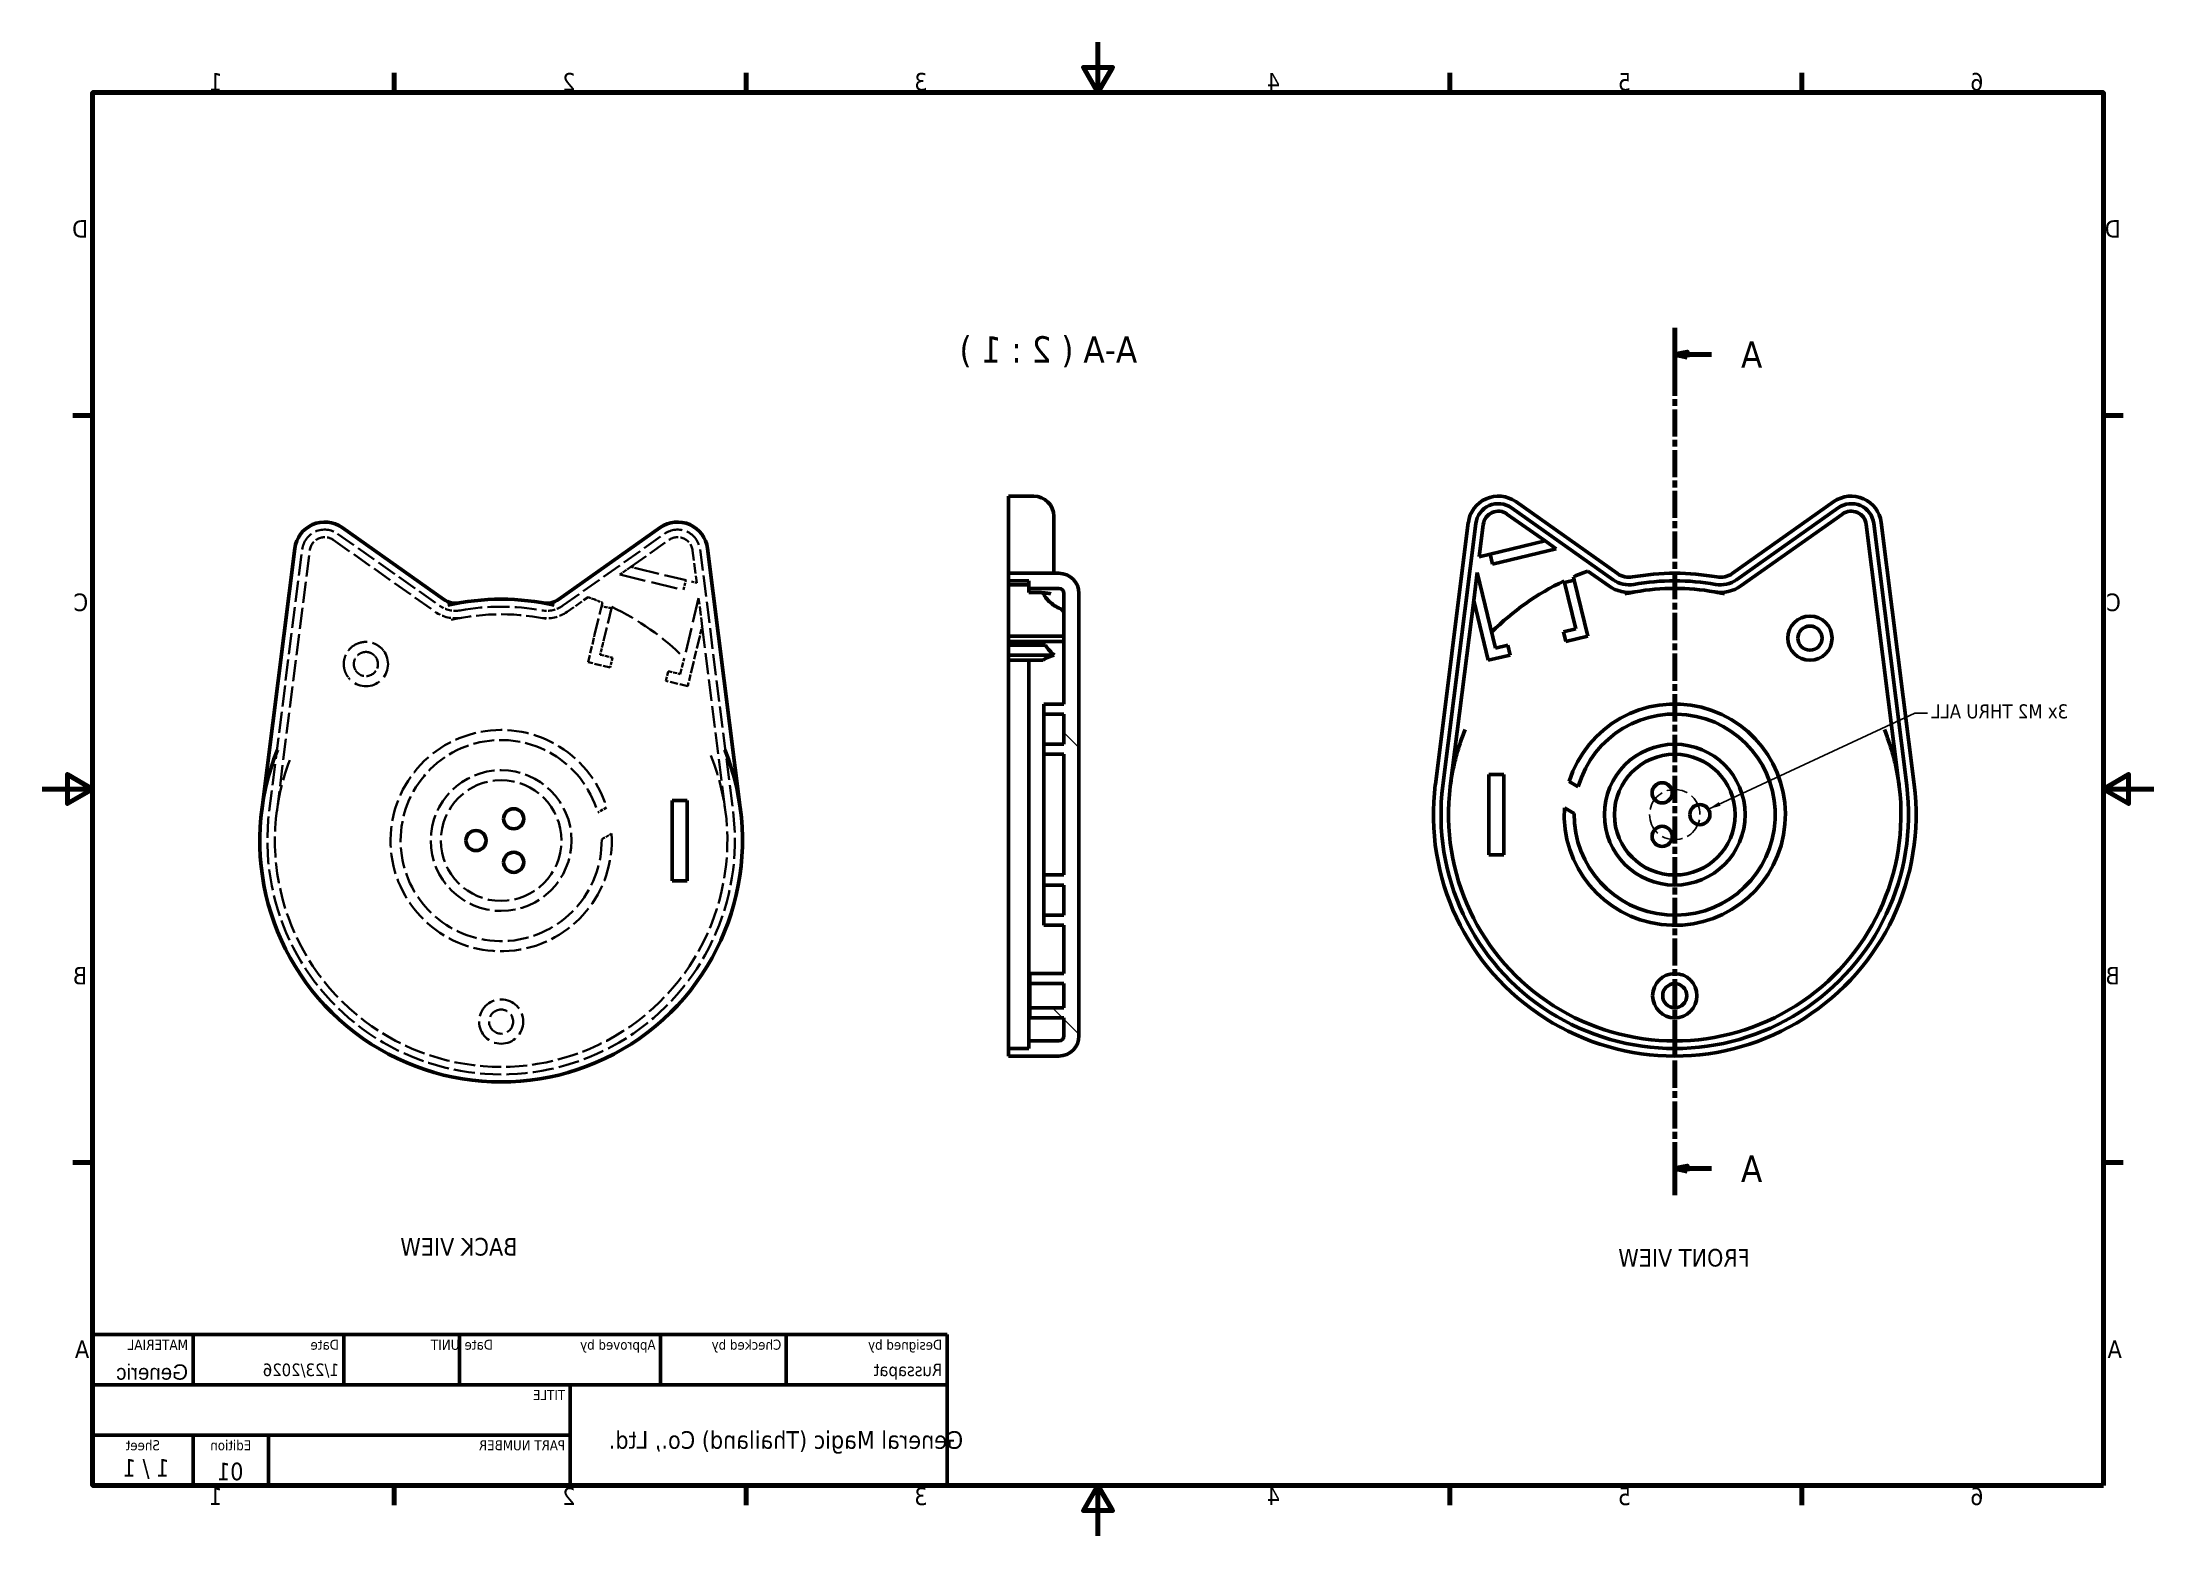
# Model space of a CAD drawing. Header units: millimetres. Extents: x -210 to 0, y 0 to 149.
import ezdxf
from ezdxf.enums import TextEntityAlignment as Align

# ---------------------------------------------------------------- set-up
doc = ezdxf.new("R2018")
doc.units = ezdxf.units.MM
doc.header["$LTSCALE"] = 0.5
doc.linetypes.add('CHAIN', pattern=[0.3543, 0.2362, -0.0295, 0.0591, -0.0295])
doc.linetypes.add('DASHED', pattern=[0.2068, 0.1655, -0.0413])
for name, color, linetype, lineweight in [('Border (ISO)', 7, 'Continuous', 70), ('Hatch (ISO)', 7, 'Continuous', 18), ('Hidden (ISO)', 7, 'DASHED', 35), ('Section Line (ISO)', 7, 'CHAIN', 70), ('Sketch Geometry (ISO)', 7, 'Continuous', 25), ('Symbol (ISO)', 7, 'Continuous', 25), ('Title (ISO)', 7, 'Continuous', 50), ('Visible (ISO)', 7, 'Continuous', 50)]:
    doc.layers.add(name, color=color, linetype=linetype, lineweight=lineweight)
doc.styles.add('Label Text (ISO)', font='tahoma.ttf')
doc.styles.add('Note Text (ISO)', font='tahoma.ttf')
doc.styles.add('Text Style35', font='tahoma.ttf')
doc.styles.add('Text Style39', font='tahoma.ttf')
doc.styles.add('Text Style41', font='tahoma.ttf')
doc.dimstyles.new('Default - Method 1b (ISO)$7', dxfattribs={"dimscale": 0.5, "dimtxt": 3.5, "dimasz": 2.5, "dimexe": 3.175, "dimexo": 0, "dimgap": 0.762, "dimtad": 1, "dimtxsty": 'Note Text (ISO)', "dimcen": 2.5, "dimdle": 10, "dimclrd": 256, "dimclre": 256, "dimclrt": 256, "dimazin": 2, "dimtfac": 1, "dimtmove": 0, "dimatfit": 3, "dimfxl": 0, "dimlwd": -1, "dimlwe": -1})

# ---------------------------------------------------------------- blocks, each defined once
blk = doc.blocks.new('Borders Default Border')
at = {"layer": 'Border (ISO)'}
for p, q in [((70, 287), (70, 290.9)), ((140, 287), (140, 290.9)), ((280, 287), (280, 290.9)), ((350, 287), (350, 290.9)), ((10, 222.75), (6.1, 222.75)), ((410, 222.75), (413.9, 222.75)), ((10, 74.25), (6.1, 74.25)), ((410, 74.25), (413.9, 74.25)), ((70, 10), (70, 6.1)), ((140, 10), (140, 6.1)), ((280, 10), (280, 6.1)), ((350, 10), (350, 6.1))]:
    blk.add_line(p, q, dxfattribs=at)
at = {"layer": 'Border (ISO)', "flags": 128}
for points in [[(210, 297), (210, 287), (207.11, 292), (212.89, 292), (210, 287)], [(10, 10), (10, 287), (410, 287), (410, 10), (10, 10)], [(0, 148.5), (10, 148.5), (5, 151.39), (5, 145.61), (10, 148.5)], [(420, 148.5), (410, 148.5), (415, 151.39), (415, 145.61), (410, 148.5)], [(210, 0), (210, 10), (207.11, 5), (212.89, 5), (210, 10)]]:
    blk.add_lwpolyline(points, dxfattribs=at)
at = {"layer": 'Border (ISO)', "char_height": 3.5, "attachment_point": 7, "style": 'Note Text (ISO)'}
for s, insert in [('6', (33.88, 287.33)), ('5', (103.98, 287.33)), ('4', (173.78, 287.4)), ('3', (243.91, 287.33)), ('2', (313.94, 287.4)), ('1', (384.21, 287.4)), ('D', (6.57, 258.13)), ('D', (410.87, 258.13)), ('C', (6.56, 183.81)), ('C', (410.86, 183.81)), ('B', (6.78, 109.63)), ('B', (411.08, 109.63)), ('A', (6.36, 35.38)), ('A', (410.66, 35.38)), ('6', (33.88, 6.03)), ('5', (103.98, 6.03)), ('4', (173.78, 6.1)), ('3', (243.91, 6.03)), ('2', (313.94, 6.1)), ('1', (384.21, 6.1))]:
    blk.add_mtext(s, dxfattribs=dict(at, insert=insert))
blk = doc.blocks.new('Title Blocks ISO')
at = {"layer": 'Title (ISO)'}
for p, q in [((275.72, 130), (105.72, 130)), ((105.72, 130), (105.72, 100)), ((137.72, 120), (137.72, 130)), ((162.72, 120), (162.72, 130)), ((202.72, 120), (202.72, 130)), ((225.72, 120), (225.72, 130)), ((255.72, 120), (255.72, 130)), ((275.72, 100), (275.72, 130)), ((105.72, 120), (275.72, 120)), ((180.72, 120), (180.72, 100)), ((275.72, 110), (180.72, 110)), ((240.72, 100), (240.72, 110)), ((255.72, 100), (255.72, 110)), ((105.72, 100), (275.72, 100))]:
    blk.add_line(p, q, dxfattribs=at)
at = {"layer": 'Title (ISO)', "style": 'Text Style41'}
for s, p in [('Designed by', (106.72, 129)), ('Checked by', (138.72, 129)), ('Approved by', (163.72, 129)), ('Date', (226.72, 129))]:
    blk.add_text(s, height=2, dxfattribs=at).set_placement(p, align=Align.TOP_LEFT)
blk.add_text('Date', height=2, dxfattribs=at).set_placement((201.72, 129), align=Align.TOP_RIGHT)
for s, p in [('Edition', (248.22, 109)), ('Sheet', (265.72, 109))]:
    blk.add_text(s, height=2, dxfattribs=at).set_placement(p, align=Align.TOP_CENTER)
at = {"layer": 'Title (ISO)', "style": 'Note Text (ISO)'}
blk.add_text('1 / 1 ', height=3.5, dxfattribs=at).set_placement((265.72, 103.5), align=Align.MIDDLE_CENTER)
at = {"layer": 'Title (ISO)', "attachment_point": 1, "style": 'Note Text (ISO)'}
for s, insert, char_height in [('\\fTahoma|b0|i0;{\\H2.0300;UNIT}', (202.72, 129), 2.03), ('\\fTahoma|b0|i0;{\\H2.0300;MATERIAL}', (256.72, 129), 2.03), ('\\fTahoma|b0|i0;{\\H2.0000;TITLE}', (181.72, 119), 2), ('\\fTahoma|b0|i0;{\\H2.0000;PART NUMBER}', (181.72, 109), 2)]:
    blk.add_mtext(s, dxfattribs=dict(at, insert=insert, char_height=char_height))
at = {"layer": 'Title (ISO)', "insert": (137.79, 108.55), "char_height": 3.5, "width": 73.3779, "attachment_point": 5, "style": 'Note Text (ISO)'}
blk.add_mtext('\\fTahoma|b0|i0;General Magic (Thailand) Co., Ltd.', dxfattribs=at)
at = {"layer": 'Title (ISO)', "style": 'Text Style39'}
for tag, p in [('AUTHOR', (106.72, 121)), ('CHECKED_BY', (138.72, 121)), ('ENG_APPROVED_BY', (163.72, 121)), ('CREATION_DATE', (226.72, 121))]:
    blk.add_attdef(tag, text='', height=2.5, dxfattribs=at).set_placement(p, align=Align.BOTTOM_LEFT)
blk.add_attdef('ENG_APPROVAL_DATE', text='', height=2.5, dxfattribs=at).set_placement((201.72, 121), align=Align.BOTTOM_RIGHT)
at = {"layer": 'Title (ISO)', "style": 'Text Style35'}
blk.add_attdef('MATERIAL', text='', height=3.05, dxfattribs=at).set_placement((256.72, 124.08), align=Align.TOP_LEFT)
at = {"layer": 'Title (ISO)', "style": 'Note Text (ISO)'}
for tag, p in [('TITLE', (228.22, 115)), ('REVISION_NUMBER', (248.22, 103.5))]:
    blk.add_attdef(tag, text='', height=3.5, dxfattribs=at).set_placement(p, align=Align.MIDDLE_CENTER)
blk.add_attdef('PART_NUMBER', text='', height=3.5, dxfattribs=at).set_placement((181.72, 105), align=Align.MIDDLE_LEFT)
blk = doc.blocks.new('2dTransSection0')
at = {"layer": 'Section Line (ISO)', "linetype": 'CHAIN', "ltscale": 45.695759}
blk.add_line((95.28, 240.19), (95.28, 67.7), dxfattribs=at)
at = {"layer": 'Section Line (ISO)', "linetype": 'Continuous', "lineweight": 140}
for p, q in [((95.28, 240.19), (95.28, 229.6)), ((95.28, 78.29), (95.28, 67.7))]:
    blk.add_line(p, q, dxfattribs=at)
at = {"layer": 'Section Line (ISO)', "linetype": 'Continuous'}
for p, q in [((95.28, 234.9), (92.78, 235.4)), ((92.78, 235.4), (92.78, 234.4)), ((87.99, 234.9), (92.78, 234.9)), ((92.78, 234.9), (95.28, 234.9)), ((92.78, 234.4), (95.28, 234.9)), ((87.99, 73), (92.78, 73)), ((95.28, 73), (92.78, 73.5)), ((92.78, 73.5), (92.78, 72.5)), ((92.78, 73), (95.28, 73)), ((92.78, 72.5), (95.28, 73))]:
    blk.add_line(p, q, dxfattribs=at)
at = {"layer": 'Section Line (ISO)', "linetype": 'Continuous', "flags": 128}
for points in [[(92.78, 234.4), (95.28, 234.9), (92.78, 235.4), (92.78, 234.4)], [(92.78, 72.5), (95.28, 73), (92.78, 73.5), (92.78, 72.5)]]:
    blk.add_lwpolyline(points, dxfattribs=at)
at = {"layer": 'Section Line (ISO)'}
for points in [[(92.78, 234.4), (95.28, 234.9), (92.78, 235.4), (92.78, 234.4)], [(92.78, 72.5), (95.28, 73), (92.78, 73.5), (92.78, 72.5)]]:
    blk.add_solid(points, dxfattribs=at)
at = {"layer": 'Section Line (ISO)', "char_height": 5.25, "attachment_point": 7, "style": 'Label Text (ISO)'}
for insert in [(77.87, 232.27), (77.87, 70.37)]:
    blk.add_mtext('A ', dxfattribs=dict(at, insert=insert))

msp = doc.modelspace()

# ---------------------------------------------------------------- hatches: boundary and pattern name
at = {"layer": 'Hatch (ISO)', "extrusion": (0, 0, -1)}
h = msp.add_hatch(dxfattribs=at)
h.set_pattern_fill('ANSI31', color=256, scale=12.7, style=0)
h.set_pattern_definition([(45, (0, 0), (-14.2562, 14.2562), [])])
edge = h.paths.add_edge_path()
edge.add_line((111.79, 52.5), (108.39, 52.5))
edge.add_line((108.39, 52.5), (108.39, 54.9))
edge.add_line((108.39, 54.9), (111.79, 54.9))
edge.add_line((111.79, 54.9), (111.79, 55.9))
edge.add_line((111.79, 55.9), (108.39, 55.9))
edge.add_line((108.39, 55.9), (108.39, 60.7))
edge.add_line((108.39, 60.7), (110.39, 60.7))
edge.add_line((110.39, 60.7), (110.39, 61.7))
edge.add_line((110.39, 61.7), (108.39, 61.7))
edge.add_line((108.39, 61.7), (108.39, 64.7))
edge.add_line((108.39, 64.7), (110.39, 64.7))
edge.add_line((110.39, 64.7), (110.39, 65.7))
edge.add_line((110.39, 65.7), (108.39, 65.7))
edge.add_line((108.39, 65.7), (108.39, 77.7))
edge.add_line((108.39, 77.7), (110.39, 77.7))
edge.add_line((110.39, 77.7), (110.39, 78.7))
edge.add_line((110.39, 78.7), (108.39, 78.7))
edge.add_line((108.39, 78.7), (108.39, 81.7))
edge.add_line((108.39, 81.7), (110.39, 81.7))
edge.add_line((110.39, 81.7), (110.39, 82.7))
edge.add_line((110.39, 82.7), (108.39, 82.7))
edge.add_line((108.39, 82.7), (108.39, 93.7))
edge.add_ellipse((108.89, 93.7), major_axis=(0, 0.5), ratio=1, start_angle=0, end_angle=90, ccw=False)
edge.add_line((108.89, 94.2), (111.89, 94.2))
edge.add_line((111.89, 94.2), (111.89, 94.95))
edge.add_line((111.89, 94.95), (113.89, 94.95))
edge.add_line((113.89, 94.95), (113.89, 95.7))
edge.add_line((113.89, 95.7), (108.89, 95.7))
edge.add_ellipse((108.89, 93.7), major_axis=(-2, 0), ratio=1, start_angle=270, end_angle=360)
edge.add_line((106.89, 93.7), (106.89, 49.7))
edge.add_ellipse((108.89, 49.7), major_axis=(0, -2), ratio=1, start_angle=270, end_angle=360)
edge.add_line((108.89, 47.7), (113.89, 47.7))
edge.add_line((113.89, 47.7), (113.89, 48.45))
edge.add_line((113.89, 48.45), (111.89, 48.45))
edge.add_line((111.89, 48.45), (111.89, 49.2))
edge.add_line((111.89, 49.2), (108.89, 49.2))
edge.add_ellipse((108.89, 49.7), major_axis=(-0.5, 0), ratio=1, start_angle=0, end_angle=90, ccw=False)
edge.add_line((108.39, 49.7), (108.39, 51.5))
edge.add_line((108.39, 51.5), (111.79, 51.5))
edge.add_line((111.79, 51.5), (111.79, 52.5))

# ---------------------------------------------------------------- linework, layer by layer
at = {"layer": 'Hidden (ISO)', "ltscale": 23.977739}
for p, q in [((-181.05, 99.02), (-170.92, 91.86)), ((-180.62, 99.63), (-170.49, 92.48)), ((-158.23, 92.48), (-148.1, 99.63))]:
    msp.add_line(p, q, dxfattribs=at)
at = {"layer": 'Hidden (ISO)', "ltscale": 22.495354}
msp.add_line((-151.47, 96.33), (-147.67, 99.02), dxfattribs=at)
at = {"layer": 'Hidden (ISO)', "ltscale": 25.384344}
for p, q in [((-187.43, 72.03), (-184.15, 98.07)), ((-186.68, 71.94), (-183.4, 97.98)), ((-144.57, 98.07), (-141.29, 72.03))]:
    msp.add_line(p, q, dxfattribs=at)
at = {"layer": 'Hidden (ISO)', "ltscale": 12.397449}
msp.add_line((-145.32, 97.98), (-144.91, 94.75), dxfattribs=at)
at = {"layer": 'Hidden (ISO)', "ltscale": 5.059608}
msp.add_line((-151.47, 96.33), (-152.56, 95.57), dxfattribs=at)
at = {"layer": 'Hidden (ISO)', "ltscale": 31.49279}
msp.add_line((-152.56, 95.57), (-146.23, 94.04), dxfattribs=at)
at = {"layer": 'Hidden (ISO)', "ltscale": 3.499445}
msp.add_line((-150.82, 96.18), (-151.47, 96.33), dxfattribs=at)
at = {"layer": 'Hidden (ISO)', "ltscale": 26.837845}
msp.add_line((-150.82, 96.18), (-145.43, 94.87), dxfattribs=at)
at = {"layer": 'Hidden (ISO)', "ltscale": 3.807451}
for p, q in [((-146.23, 94.04), (-145.99, 95.01)), ((-153.39, 92.21), (-154.37, 92.44)), ((-153.29, 87.31), (-153.53, 86.34))]:
    msp.add_line(p, q, dxfattribs=at)
at = {"layer": 'Hidden (ISO)', "ltscale": 3.095043}
msp.add_line((-145.43, 94.87), (-144.91, 94.75), dxfattribs=at)
at = {"layer": 'Hidden (ISO)', "ltscale": 9.736451}
msp.add_line((-157.8, 91.86), (-155.71, 93.34), dxfattribs=at)
at = {"layer": 'Hidden (ISO)', "ltscale": 3.300813}
msp.add_line((-155.71, 93.34), (-155.15, 93.12), dxfattribs=at)
at = {"layer": 'Hidden (ISO)', "ltscale": 20.271112}
msp.add_line((-155.06, 89.57), (-154.29, 92.78), dxfattribs=at)
at = {"layer": 'Hidden (ISO)', "ltscale": 29.547621}
msp.add_line((-144.72, 93.21), (-146.15, 87.27), dxfattribs=at)
at = {"layer": 'Hidden (ISO)', "ltscale": 10.741536}
msp.add_line((-144.36, 90.41), (-144.72, 93.21), dxfattribs=at)
at = {"layer": 'Hidden (ISO)', "ltscale": 20.382996}
msp.add_line((-153.36, 92.36), (-154.14, 89.13), dxfattribs=at)
at = {"layer": 'Hidden (ISO)', "ltscale": 6.04269}
msp.add_line((-144.7, 89.04), (-144.36, 90.41), dxfattribs=at)
at = {"layer": 'Hidden (ISO)', "ltscale": 25.728853}
msp.add_line((-144.36, 90.41), (-142.04, 71.94), dxfattribs=at)
at = {"layer": 'Hidden (ISO)', "ltscale": 8.810354}
msp.add_line((-155.71, 86.86), (-155.17, 89.11), dxfattribs=at)
at = {"layer": 'Hidden (ISO)', "ltscale": 2.284578}
msp.add_line((-155.17, 89.11), (-155.06, 89.57), dxfattribs=at)
at = {"layer": 'Hidden (ISO)', "ltscale": 4.162856}
msp.add_line((-154.25, 88.66), (-154.51, 87.6), dxfattribs=at)
at = {"layer": 'Hidden (ISO)', "ltscale": 2.299715}
msp.add_line((-154.14, 89.13), (-154.25, 88.66), dxfattribs=at)
at = {"layer": 'Hidden (ISO)', "ltscale": 10.308406}
msp.add_line((-144.7, 89.04), (-145.33, 86.41), dxfattribs=at)
at = {"layer": 'Hidden (ISO)', "ltscale": 8.56689}
msp.add_line((-153.53, 86.34), (-155.71, 86.86), dxfattribs=at)
at = {"layer": 'Hidden (ISO)', "ltscale": 4.759339}
msp.add_line((-154.51, 87.6), (-153.29, 87.31), dxfattribs=at)
at = {"layer": 'Hidden (ISO)', "ltscale": 6.378392}
msp.add_line((-146.54, 85.68), (-146.15, 87.27), dxfattribs=at)
at = {"layer": 'Hidden (ISO)', "ltscale": 7.805402}
msp.add_line((-145.33, 86.41), (-145.8, 84.47), dxfattribs=at)
at = {"layer": 'Hidden (ISO)', "ltscale": 5.099185}
msp.add_line((-147.99, 85), (-147.75, 85.97), dxfattribs=at)
at = {"layer": 'Hidden (ISO)', "ltscale": 9.663597}
msp.add_line((-145.8, 84.47), (-147.99, 85), dxfattribs=at)
at = {"layer": 'Hidden (ISO)', "ltscale": 4.976863}
msp.add_line((-147.75, 85.97), (-146.54, 85.68), dxfattribs=at)
at = {"layer": 'Hidden (ISO)', "ltscale": 3.91055}
msp.add_line((-153.87, 72.42), (-154.75, 71.91), dxfattribs=at)
at = {"layer": 'Hidden (ISO)', "ltscale": 4.304815}
msp.add_line((-154.36, 69.25), (-153.38, 69.81), dxfattribs=at)
at = {"layer": 'Hidden (ISO)', "ltscale": 25.021217, "extrusion": (0, 0, -1)}
msp.add_circle((164.36, 69.12), 7, dxfattribs=at)
at = {"layer": 'Hidden (ISO)', "ltscale": 26.042492, "extrusion": (0, 0, -1)}
msp.add_circle((164.36, 69.12), 6, dxfattribs=at)
at = {"layer": 'Hidden (ISO)', "ltscale": 26.736959, "extrusion": (0, 0, -1)}
msp.add_circle((164.36, 51.12), 2.2, dxfattribs=at)
at = {"layer": 'Hidden (ISO)', "ltscale": 24.306326, "extrusion": (0, 0, -1)}
msp.add_circle((164.36, 51.12), 1.2, dxfattribs=at)
at = {"layer": 'Hidden (ISO)', "ltscale": 22.416649, "extrusion": (0, 0, -1)}
for centre, start, end in [((181.91, 97.79), 7.1808, 125.2295), ((146.81, 97.79), 54.7705, 172.8192)]:
    msp.add_arc(centre, 2.25, start, end, dxfattribs=at)
at = {"layer": 'Hidden (ISO)', "ltscale": 11.76717, "extrusion": (0, 0, -1)}
for centre, start, end in [((181.91, 97.79), 7.1808, 125.2295), ((146.81, 97.79), 54.7705, 172.8192)]:
    msp.add_arc(centre, 1.5, start, end, dxfattribs=at)
at = {"layer": 'Hidden (ISO)', "ltscale": 8.2775, "extrusion": (0, 0, -1)}
for centre, start, end in [((168.9, 94.72), -100.0653, -54.7705), ((159.82, 94.72), -125.2295, -79.9347)]:
    msp.add_arc(centre, 2.75, start, end, dxfattribs=at)
at = {"layer": 'Hidden (ISO)', "ltscale": 26.334013, "extrusion": (0, 0, -1)}
msp.add_arc((164.36, 69.12), 23.25, 79.9347, 100.0653, dxfattribs=at)
at = {"layer": 'Hidden (ISO)', "ltscale": 3.53205, "extrusion": (0, 0, -1)}
msp.add_arc((164.36, 69.12), 25.71, 111.001, 113.0685, dxfattribs=at)
at = {"layer": 'Hidden (ISO)', "ltscale": 10.535028, "extrusion": (0, 0, -1)}
for centre, start, end in [((168.9, 94.72), -100.0653, -54.7705), ((159.82, 94.72), -125.2295, -79.9347)]:
    msp.add_arc(centre, 3.5, start, end, dxfattribs=at)
at = {"layer": 'Hidden (ISO)', "ltscale": 24.165649, "extrusion": (0, 0, -1)}
msp.add_arc((164.36, 69.12), 22.5, 77.2741, 102.7259, dxfattribs=at)
at = {"layer": 'Hidden (ISO)', "ltscale": 28.579439, "extrusion": (0, 0, -1)}
msp.add_arc((164.36, 69.12), 25.71, 115.3362, 135.0945, dxfattribs=at)
at = {"layer": 'Hidden (ISO)', "ltscale": 31.286444, "extrusion": (0, 0, -1)}
msp.add_arc((177.81, 86.67), 2.2, 148.2828, -43.2146, dxfattribs=at)
at = {"layer": 'Hidden (ISO)', "ltscale": 13.2588, "extrusion": (0, 0, -1)}
msp.add_arc((177.81, 86.67), 1.2, 149.4012, -44.333, dxfattribs=at)
at = {"layer": 'Hidden (ISO)', "ltscale": 25.708593, "extrusion": (0, 0, -1)}
msp.add_arc((164.36, 69.12), 11, 176.4073, 162.5609, dxfattribs=at)
at = {"layer": 'Hidden (ISO)', "ltscale": 25.28615, "extrusion": (0, 0, -1)}
msp.add_arc((164.36, 69.12), 10, 179.2896, 163.8408, dxfattribs=at)
at = {"layer": 'Hidden (ISO)', "ltscale": 25.045532, "extrusion": (0, 0, -1)}
msp.add_arc((164.36, 69.12), 22.5, 157.8912, 22.1088, dxfattribs=at)
at = {"layer": 'Hidden (ISO)', "ltscale": 25.425459, "extrusion": (0, 0, -1)}
msp.add_arc((164.36, 69.12), 23.25, 172.8192, 7.1808, dxfattribs=at)
at = {"layer": 'Hidden (ISO)', "ltscale": 25.670948}
msp.add_open_spline([(-179.69, 85.54), (-179.74, 85.61), (-179.78, 85.69), (-179.87, 85.9), (-179.92, 86.03), (-179.99, 86.35), (-180.02, 86.55), (-180, 86.99), (-179.96, 87.21), (-179.8, 87.63), (-179.7, 87.83), (-179.44, 88.16), (-179.31, 88.3), (-179.01, 88.53), (-178.85, 88.62), (-178.47, 88.78), (-178.25, 88.84), (-177.78, 88.89), (-177.54, 88.87), (-177.08, 88.76), (-176.87, 88.67), (-176.48, 88.44), (-176.33, 88.31), (-176.22, 88.2)], degree=3, knots=[-0.9222466, -0.9222466, -0.9222466, -0.9222466, -0.8499035, -0.8499035, -0.7760386, -0.7760386, -0.6872621, -0.6872621, -0.6023943, -0.6023943, -0.5213791, -0.5213791, -0.4547589, -0.4547589, -0.3884791, -0.3884791, -0.3086858, -0.3086858, -0.2154448, -0.2154448, -0.1171027, -0.1171027, -0.0000799, -0.0000799, -0.0000799, -0.0000799], dxfattribs=at)
at = {"layer": 'Hidden (ISO)', "ltscale": 20.413822}
msp.add_open_spline([(-177.09, 87.63), (-177.14, 87.67), (-177.21, 87.72), (-177.36, 87.79), (-177.44, 87.82), (-177.64, 87.87), (-177.75, 87.88), (-177.98, 87.87), (-178.1, 87.84), (-178.32, 87.77), (-178.42, 87.71), (-178.62, 87.57), (-178.7, 87.48), (-178.85, 87.28), (-178.91, 87.17), (-178.99, 86.93), (-179.01, 86.79), (-179.01, 86.49), (-178.97, 86.34), (-178.92, 86.23)], degree=3, knots=[-0.549193, -0.549193, -0.549193, -0.549193, -0.4863256, -0.4863256, -0.4381536, -0.4381536, -0.3778182, -0.3778182, -0.3234688, -0.3234688, -0.2727702, -0.2727702, -0.2206392, -0.2206392, -0.1633244, -0.1633244, -0.0935599, -0.0935599, -0.0000803, -0.0000803, -0.0000803, -0.0000803], dxfattribs=at)
at = {"layer": 'Hidden (ISO)', "ltscale": 2.275578}
msp.add_open_spline([(-178.92, 86.23), (-178.92, 86.22), (-178.91, 86.21), (-178.9, 86.16), (-178.88, 86.12), (-178.82, 86.03), (-178.79, 85.98), (-178.73, 85.9), (-178.7, 85.87), (-178.67, 85.84)], degree=3, knots=[-0.14039801, -0.14039801, -0.14039801, -0.14039801, -0.13240518, -0.13240518, -0.11271922, -0.11271922, -0.09431225, -0.09431225, -0.08044603, -0.08044603, -0.08044603, -0.08044603], dxfattribs=at)
at = {"layer": 'Hidden (ISO)', "ltscale": 2.275576}
msp.add_open_spline([(-176.78, 87.28), (-176.78, 87.29), (-176.79, 87.3), (-176.83, 87.36), (-176.86, 87.41), (-176.94, 87.5), (-176.98, 87.54), (-177.04, 87.6), (-177.07, 87.62), (-177.09, 87.63)], degree=3, knots=[-0.07946099, -0.07946099, -0.07946099, -0.07946099, -0.07636394, -0.07636394, -0.05767575, -0.05767575, -0.03766172, -0.03766172, -0.01944402, -0.01944402, -0.01944402, -0.01944402], dxfattribs=at)
at = {"layer": 'Hidden (ISO)', "ltscale": 2.26733}
msp.add_open_spline([(-176.22, 88.2), (-176.22, 88.2), (-176.22, 88.19), (-176.2, 88.17), (-176.17, 88.14), (-176.11, 88.07), (-176.07, 88.02), (-176, 87.93), (-175.97, 87.88), (-175.94, 87.83)], degree=3, knots=[-0.13890208, -0.13890208, -0.13890208, -0.13890208, -0.13587974, -0.13587974, -0.11612311, -0.11612311, -0.09674431, -0.09674431, -0.0791533, -0.0791533, -0.0791533, -0.0791533], dxfattribs=at)
at = {"layer": 'Hidden (ISO)', "ltscale": 2.267329}
msp.add_open_spline([(-179.41, 85.17), (-179.42, 85.17), (-179.42, 85.17), (-179.47, 85.23), (-179.51, 85.27), (-179.58, 85.37), (-179.61, 85.41), (-179.66, 85.49), (-179.68, 85.52), (-179.69, 85.54)], degree=3, knots=[-0.0791399, -0.0791399, -0.0791399, -0.0791399, -0.07766822, -0.07766822, -0.05825813, -0.05825813, -0.03849717, -0.03849717, -0.01938977, -0.01938977, -0.01938977, -0.01938977], dxfattribs=at)
at = {"layer": 'Sketch Geometry (ISO)', "linetype": 'DASHED', "ltscale": 25.31909, "extrusion": (0, 0, -1)}
msp.add_circle((47.64, 71.7), 2.5, dxfattribs=at)
at = {"layer": 'Visible (ISO)'}
for p, q in [((-113.89, 102.82), (-113.89, 103.37)), ((-111.39, 103.37), (-113.89, 103.37)), ((-113.89, 102.82), (-113.89, 95.7)), ((-109.39, 101.18), (-109.39, 101.37)), ((-109.39, 101.18), (-109.39, 95.7)), ((-64.33, 101.59), (-60.53, 98.91)), ((-53.77, 95.05), (-63.89, 102.21)), ((-63.46, 102.82), (-53.34, 95.67)), ((-41.94, 95.67), (-31.81, 102.82)), ((-31.38, 102.21), (-41.51, 95.05)), ((-41.08, 94.44), (-30.95, 101.59)), ((-180.18, 100.24), (-170.06, 93.09)), ((-158.66, 93.09), (-148.54, 100.24)), ((-71.45, 74.7), (-68.17, 100.74)), ((-67.43, 100.65), (-70.71, 74.61)), ((-67.09, 97.32), (-66.68, 100.56)), ((-66.01, 97.59), (-60.53, 98.91)), ((-60.53, 98.91), (-59.44, 98.14)), ((-28.6, 100.56), (-25.31, 74.51)), ((-24.57, 74.61), (-27.85, 100.65)), ((-27.11, 100.74), (-23.83, 74.7)), ((-188.17, 72.12), (-184.89, 98.17)), ((-143.83, 98.17), (-140.55, 72.12)), ((-67.09, 97.32), (-66.01, 97.59)), ((-65.77, 96.61), (-66.01, 97.59)), ((-65.77, 96.61), (-59.44, 98.14)), ((-113.89, 94.95), (-113.89, 95.7)), ((-113.89, 95.7), (-108.89, 95.7)), ((-111.89, 94.95), (-113.89, 94.95)), ((-113.89, 94.95), (-113.89, 94.59)), ((-113.89, 94.55), (-113.89, 94.59)), ((-113.89, 94.55), (-113.89, 89.44)), ((-113.89, 94.55), (-111.89, 94.55)), ((-111.89, 94.2), (-111.89, 94.95)), ((-67.63, 92.99), (-67.28, 95.79)), ((-65.46, 88.25), (-67.28, 95.79)), ((-58.6, 94.79), (-58.64, 94.94)), ((-58.6, 94.79), (-57.63, 95.02)), ((-58.6, 94.79), (-57.49, 90.18)), ((-57.71, 95.35), (-57.63, 95.02)), ((-57.63, 95.02), (-56.28, 89.44)), ((-56.29, 95.92), (-56.85, 95.7)), ((-56.29, 95.92), (-54.2, 94.44)), ((-108.89, 94.2), (-111.89, 94.2)), ((-111.89, 93.85), (-111.89, 94.2)), ((-111.89, 93.85), (-111.89, 93.8)), ((-111.89, 93.8), (-111.39, 93.8)), ((-108.39, 82.7), (-108.39, 93.7)), ((-106.89, 93.7), (-106.89, 49.7)), ((-69.96, 74.51), (-67.63, 92.99)), ((-67.63, 92.99), (-66.2, 87.05)), ((-113.89, 89.44), (-108.39, 89.44)), ((-113.89, 89.44), (-113.89, 88.91)), ((-113.89, 88.55), (-113.89, 88.91)), ((-113.89, 88.91), (-108.39, 88.91)), ((-113.89, 88.55), (-113.89, 87.57)), ((-113.89, 88.55), (-110.23, 88.55)), ((-64.25, 88.55), (-65.46, 88.25)), ((-64.25, 88.55), (-64.01, 87.57)), ((-57.49, 90.18), (-58.71, 89.89)), ((-58.71, 89.89), (-58.47, 88.91)), ((-56.28, 89.44), (-58.47, 88.91)), ((-113.89, 87.57), (-113.89, 87.05)), ((-113.89, 87.57), (-109.35, 87.57)), ((-113.89, 87.05), (-113.89, 74.61)), ((-113.89, 87.05), (-110.49, 87.05)), ((-111.89, 74.51), (-111.89, 87.05)), ((-64.01, 87.57), (-66.2, 87.05)), ((-110.39, 81.7), (-110.39, 82.7)), ((-110.39, 82.7), (-108.39, 82.7)), ((-108.39, 81.7), (-110.39, 81.7)), ((-110.39, 81.7), (-110.39, 78.7)), ((-108.39, 78.7), (-108.39, 81.7)), ((-110.39, 77.7), (-110.39, 78.7)), ((-110.39, 78.7), (-108.39, 78.7)), ((-108.39, 77.7), (-110.39, 77.7)), ((-110.39, 77.7), (-110.39, 65.7)), ((-108.39, 65.7), (-108.39, 77.7)), ((-66.14, 75.7), (-66.14, 67.7)), ((-64.64, 75.7), (-66.14, 75.7)), ((-64.64, 67.7), (-64.64, 75.7)), ((-113.89, 74.61), (-113.89, 48.45)), ((-111.89, 49.2), (-111.89, 74.51)), ((-57.24, 74.48), (-58.13, 75)), ((-145.86, 73.12), (-147.36, 73.12)), ((-147.36, 73.12), (-147.36, 65.12)), ((-145.86, 65.12), (-145.86, 73.12)), ((-58.62, 72.39), (-57.64, 71.83)), ((-66.14, 67.7), (-64.64, 67.7)), ((-147.36, 65.12), (-145.86, 65.12)), ((-110.39, 64.7), (-110.39, 65.7)), ((-110.39, 65.7), (-108.39, 65.7)), ((-108.39, 64.7), (-110.39, 64.7)), ((-110.39, 64.7), (-110.39, 61.7)), ((-108.39, 61.7), (-108.39, 64.7)), ((-110.39, 60.7), (-110.39, 61.7)), ((-110.39, 61.7), (-108.39, 61.7)), ((-108.39, 60.7), (-110.39, 60.7)), ((-108.39, 55.9), (-108.39, 60.7)), ((-111.79, 54.9), (-111.79, 55.9)), ((-111.79, 55.9), (-108.39, 55.9)), ((-108.39, 54.9), (-111.79, 54.9)), ((-111.79, 52.5), (-111.79, 54.9)), ((-108.39, 52.5), (-108.39, 54.9)), ((-111.79, 52.5), (-108.39, 52.5)), ((-111.79, 51.5), (-111.79, 52.5)), ((-108.39, 51.5), (-111.79, 51.5)), ((-108.39, 49.7), (-108.39, 51.5)), ((-113.89, 47.7), (-113.89, 48.45)), ((-113.89, 48.45), (-111.89, 48.45)), ((-111.89, 48.45), (-111.89, 49.2)), ((-111.89, 49.2), (-108.89, 49.2)), ((-108.89, 47.7), (-113.89, 47.7))]:
    msp.add_line(p, q, dxfattribs=at)
at = {"layer": 'Visible (ISO)', "extrusion": (0, 0, -1)}
for centre, radius in [((34.19, 89.25), 2.2), ((34.19, 89.25), 1.2), ((47.64, 71.7), 7), ((47.64, 71.7), 6), ((48.89, 73.87), 1), ((163.11, 71.29), 1), ((45.14, 71.7), 1), ((166.86, 69.12), 1), ((48.89, 69.54), 1), ((163.11, 66.96), 1), ((47.64, 53.7), 2.2), ((47.64, 53.7), 1.2)]:
    msp.add_circle(centre, radius, dxfattribs=at)
for centre, radius, start, end in [((111.39, 101.37), 2, 90, 180), ((65.19, 100.37), 3, 7.1808, 125.2295), ((30.08, 100.37), 3, 54.7705, 172.8192), ((181.91, 97.79), 3, 7.1808, 125.2295), ((146.81, 97.79), 3, 54.7705, 172.8192), ((65.19, 100.37), 2.25, 7.1808, 125.2295), ((65.19, 100.37), 1.5, 7.1808, 125.2295), ((30.08, 100.37), 2.25, 54.7705, 172.8192), ((30.08, 100.37), 1.5, 54.7705, 172.8192), ((108.89, 93.7), 2, 90, 180), ((47.64, 71.7), 25.71, 44.9055, 64.6638), ((47.64, 71.7), 25.71, 66.9315, 68.999), ((52.18, 97.3), 2.75, -100.0653, -54.7705), ((52.18, 97.3), 2, -100.0653, -54.7705), ((47.64, 71.7), 24, 79.9347, 100.0653), ((47.64, 71.7), 23.25, 79.9347, 100.0653), ((43.09, 97.3), 2.75, -125.2295, -79.9347), ((43.09, 97.3), 2, -125.2295, -79.9347), ((168.9, 94.72), 2, -100.0653, -54.7705), ((164.36, 69.12), 24, 77.2741, 102.7259), ((159.82, 94.72), 2, -125.2295, -79.9347), ((108.89, 93.7), 0.5, 90, 180), ((52.18, 97.3), 3.5, -100.0653, -54.7705), ((47.64, 71.7), 22.5, 79.9347, 100.0653), ((43.09, 97.3), 3.5, -125.2295, -79.9347), ((47.64, 71.7), 11, 17.4391, 3.5927), ((47.64, 71.7), 10, 16.1592, 0.7104), ((164.36, 69.12), 24, 157.8912, 22.1088), ((47.64, 71.7), 24, 172.8192, 7.1808), ((47.64, 71.7), 23.25, 172.8192, 7.1808), ((47.64, 71.7), 22.5, 172.8192, 7.1808), ((108.89, 49.7), 2, 180, -90), ((108.89, 49.7), 0.5, 180, -90)]:
    msp.add_arc(centre, radius, start, end, dxfattribs=at)
at = {"layer": 'Visible (ISO)'}
for points in [[(-109.39, 95.7), (-109.39, 95.7), (-109.39, 95.7), (-109.39, 95.7)], [(-110.7, 88.55), (-110.74, 88.67), (-110.77, 88.79), (-110.8, 88.91)]]:
    msp.add_open_spline(points, degree=3, dxfattribs=at)
for points, knots in [([(-109.7, 93.66), (-109.75, 93.67), (-109.82, 93.68), (-109.98, 93.71), (-110.07, 93.72), (-110.29, 93.75), (-110.41, 93.76), (-110.67, 93.78), (-110.8, 93.79), (-111.09, 93.8), (-111.24, 93.8), (-111.39, 93.8)], [0.4320894, 0.4320894, 0.4320894, 0.4320894, 0.4892332, 0.4892332, 0.5463771, 0.5463771, 0.6035209, 0.6035209, 0.6606648, 0.6606648, 0.7178086, 0.7178086, 0.7178086, 0.7178086]), ([(-108.7, 92.15), (-108.71, 92.15), (-108.72, 92.15), (-109.12, 92.32), (-109.55, 92.6), (-110.1, 93.14), (-110.33, 93.45), (-110.5, 93.77)], [1.1708451, 1.1708451, 1.1708451, 1.1708451, 1.1728648, 1.1728648, 1.3029665, 1.3029665, 1.4061009, 1.4061009, 1.4061009, 1.4061009]), ([(-52.59, 93.65), (-52.41, 93.69), (-52.24, 93.73), (-52, 93.77), (-51.93, 93.79), (-51.86, 93.8), (-51.77, 93.82), (-51.7, 93.83), (-51.6, 93.85), (-51.57, 93.85), (-51.57, 93.85)], [0.4320894, 0.4320894, 0.4320894, 0.4320894, 0.5228363, 0.5228363, 0.574949, 0.574949, 0.574949, 0.6463788, 0.6463788, 0.7178086, 0.7178086, 0.7178086, 0.7178086]), ([(-43.71, 93.85), (-43.71, 93.85), (-43.68, 93.85), (-43.58, 93.83), (-43.51, 93.82), (-43.42, 93.8), (-43.35, 93.79), (-43.27, 93.77), (-43.04, 93.73), (-42.87, 93.69), (-42.68, 93.65)], [0, 0, 0, 0, 0.0714298, 0.0714298, 0.1428596, 0.1428596, 0.1428596, 0.1949723, 0.1949723, 0.2857192, 0.2857192, 0.2857192, 0.2857192]), ([(-108.39, 91.69), (-108.39, 91.75), (-108.41, 91.82), (-108.45, 91.94), (-108.5, 92), (-108.58, 92.08), (-108.64, 92.13), (-108.7, 92.15), (-108.7, 92.15), (-108.7, 92.15)], [-0.0747426, -0.0747426, -0.0747426, -0.0747426, -0.05576719, -0.05576719, -0.03697868, -0.03697868, -0.01840381, -0.01840381, -0.0181232, -0.0181232, -0.0181232, -0.0181232]), ([(-109.35, 87.57), (-109.51, 87.7), (-109.66, 87.84), (-109.95, 88.15), (-110.1, 88.34), (-110.23, 88.55)], [1.309565, 1.309565, 1.309565, 1.309565, 1.3677509, 1.3677509, 1.436232, 1.436232, 1.436232, 1.436232]), ([(-110.49, 87.05), (-110.29, 87.2), (-109.97, 87.36), (-109.52, 87.52), (-109.44, 87.55), (-109.35, 87.57)], [0.8782482, 0.8782482, 0.8782482, 0.8782482, 1.0757571, 1.0757571, 1.1172186, 1.1172186, 1.1172186, 1.1172186]), ([(-69.96, 74.51), (-69.9, 74.99), (-69.83, 75.47), (-69.64, 76.42), (-69.54, 76.9), (-69.41, 77.37), (-69.29, 77.84), (-69.15, 78.31), (-68.84, 79.25), (-68.67, 79.71), (-68.48, 80.17)], [-0.0024076, -0.0024076, -0.0024076, -0.0024076, 0.1769957, 0.1769957, 0.3563991, 0.3563991, 0.3563991, 0.5358024, 0.5358024, 0.7152057, 0.7152057, 0.7152057, 0.7152057]), ([(-26.79, 80.17), (-26.61, 79.71), (-26.44, 79.25), (-26.13, 78.31), (-25.99, 77.84), (-25.86, 77.37), (-25.74, 76.9), (-25.63, 76.42), (-25.45, 75.47), (-25.38, 74.99), (-25.31, 74.51)], [0.8003227, 0.8003227, 0.8003227, 0.8003227, 0.9797274, 0.9797274, 1.1591321, 1.1591321, 1.1591321, 1.3385367, 1.3385367, 1.5179414, 1.5179414, 1.5179414, 1.5179414])]:
    msp.add_open_spline(points, degree=3, knots=knots, dxfattribs=at)

# ---------------------------------------------------------------- block references
at = {"xscale": 0.5, "yscale": -0.5, "zscale": 0.5, "rotation": 180}
msp.add_blockref('Borders Default Border', (0, 0), dxfattribs=at)
ref = msp.add_blockref('Title Blocks ISO', (-67.14, -45), dxfattribs=dict(xscale=0.5, yscale=-0.5, zscale=0.5, rotation=180))
ref.add_attrib('AUTHOR', 'Russapat', dxfattribs={"layer": 'Title (ISO)', "extrusion": (0, 0, -1), "height": 1.25, "style": 'Text Style39'}).set_placement((120.5, 15.5), align=Align.BOTTOM_LEFT)
ref.add_attrib('CREATION_DATE', '1/23/2026', dxfattribs={"layer": 'Title (ISO)', "extrusion": (0, 0, -1), "height": 1.25, "style": 'Text Style39'}).set_placement((180.5, 15.5), align=Align.BOTTOM_LEFT)
lines = msp.add_mtext('Generic', dxfattribs={"layer": 'Title (ISO)', "extrusion": (0, 0, -1), "insert": (-195.5, 17.04), "char_height": 1.524, "attachment_point": 1, "text_direction": (-1, 0, 0), "style": 'Text Style35'})
ref.add_attrib('MATERIAL', '', (-195.5, 17.04)).embed_mtext(lines)
at = {"layer": 'Section Line (ISO)', "xscale": 0.5, "yscale": -0.5, "zscale": 0.5, "rotation": 180}
msp.add_blockref('2dTransSection0', (0, 0), dxfattribs=at)

# ---------------------------------------------------------------- texts
at = {"layer": 'Symbol (ISO)', "extrusion": (0, 0, -1), "insert": (-101.1, 116.17), "char_height": 2.625, "attachment_point": 7, "text_direction": (-1, 0, 0), "style": 'Label Text (ISO)'}
msp.add_mtext('A-A ( 2 : 1 ) ', dxfattribs=at)
at = {"layer": 'Symbol (ISO)', "extrusion": (0, 0, -1), "text_direction": (-1, 0, 0), "style": 'Note Text (ISO)'}
for s, insert, char_height, width, attachment_point in [('\\fTahoma|b0|i0;{\\H1.3950;3x M2 THRU ALL}', (-22.12, 82.67), 1.395, 14.2428, 3), ('\\fTahoma|b0|i0;BACK VIEW', (-162.74, 29.61), 1.75, 12.328, 1), ('\\fTahoma|b0|i0;FRONT VIEW', (-40.18, 28.52), 1.75, 14.0695, 1), ('\\fTahoma|b0|i0;01', (-189.99, 7.27), 1.75, 2.6264, 1)]:
    msp.add_mtext(s, dxfattribs=dict(at, insert=insert, char_height=char_height, width=width, attachment_point=attachment_point))

# ---------------------------------------------------------------- leaders
at = {"layer": 'Symbol (ISO)', "annotation_type": 0, "has_hookline": 1, "hookline_direction": 1, "text_width": 14.15, "horizontal_direction": (-1, 0, 0)}
msp.add_leader([(-44.3, 72.24), (-23.75, 81.8), (-22.5, 81.8)], dimstyle='Default - Method 1b (ISO)$7', override={"dimtad": 0}, dxfattribs=at)

doc.saveas('drawing.dxf')
